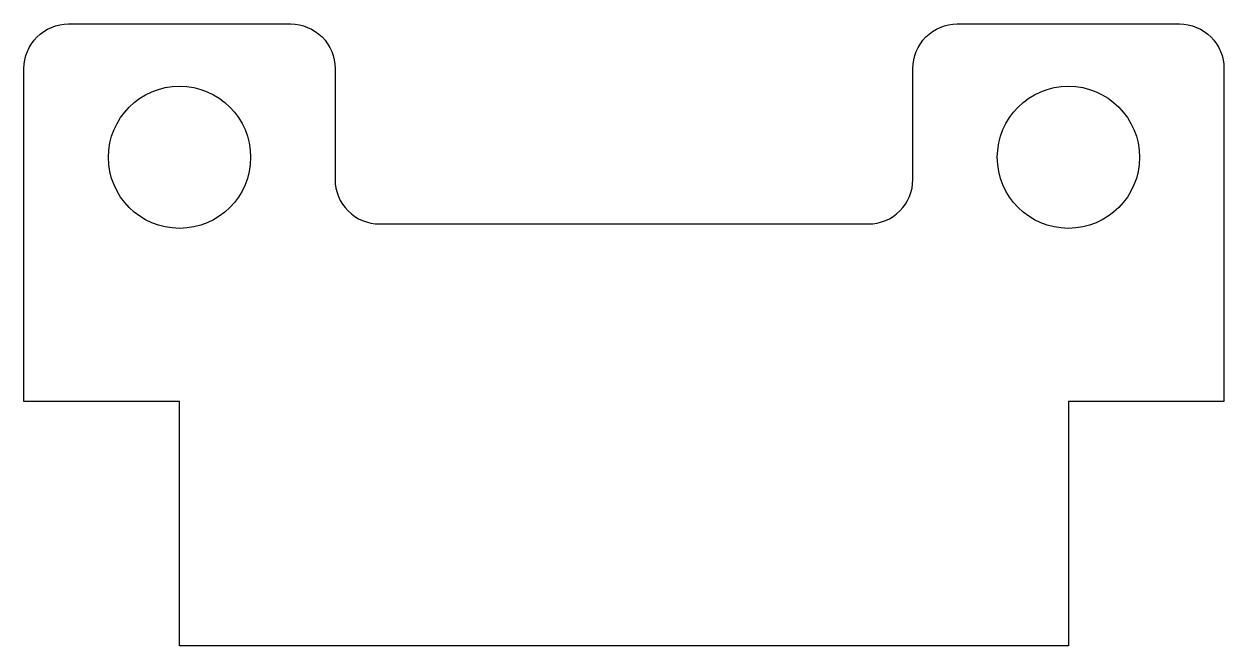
# Model space of a CAD drawing. Header units: millimetres. Extents: x -49.4 to -22.4, y -28.9 to -14.9.
import ezdxf

# ---------------------------------------------------------------- set-up
doc = ezdxf.new("R2010")
doc.units = ezdxf.units.MM
doc.layers.get('0').update_dxf_attribs({"linetype": 'CONTINUOUS'})

msp = doc.modelspace()

# ---------------------------------------------------------------- linework, layer by layer
msp.add_lwpolyline([(-23.426, -14.915, -0.414214), (-22.426, -15.915), (-22.426, -23.415), (-25.926, -23.415), (-25.926, -28.915), (-45.926, -28.915), (-45.926, -23.415), (-49.426, -23.415), (-49.426, -15.915, -0.414214), (-48.426, -14.915), (-43.426, -14.915, -0.414214), (-42.426, -15.915), (-42.426, -18.415, 0.414214), (-41.426, -19.415), (-30.426, -19.415, 0.414214), (-29.426, -18.415), (-29.426, -15.915, -0.414214), (-28.426, -14.915)], format="xyb", close=True)
for centre in [(-45.926, -17.915), (-25.926, -17.915)]:
    msp.add_circle(centre, 1.6)

doc.saveas('drawing.dxf')
